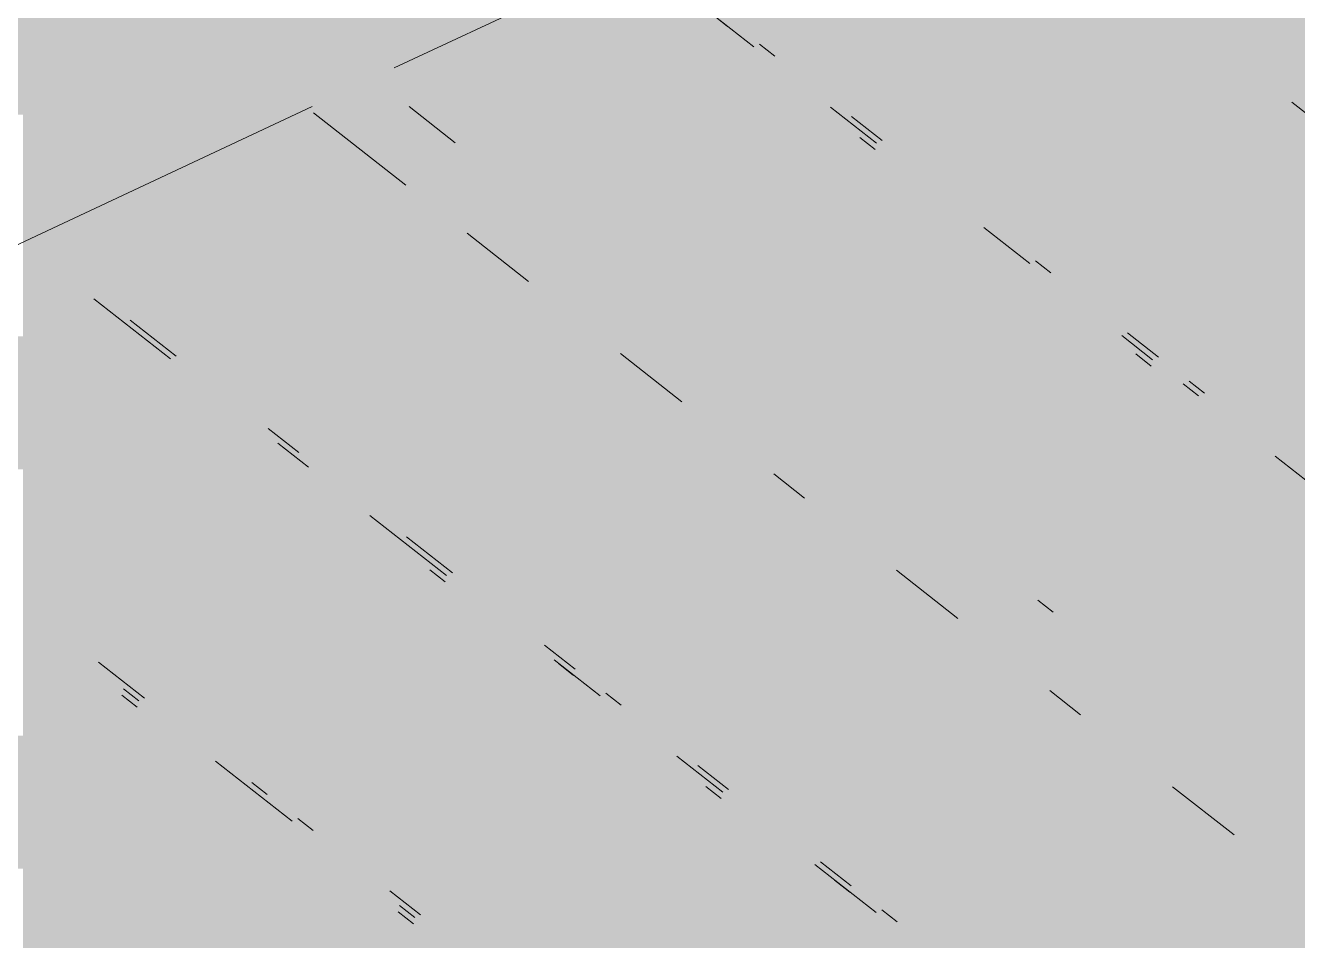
# Paper-space layout '03 3D Building and Roof' of a CAD drawing. Header units: millimetres. Extents: x 5 to 415, y 5 to 292.
# Drawn here: x 274.018 to 276.782, y 74.36 to 76.349 of the extents above; entities that cross this region are included whole.
import ezdxf

# ---------------------------------------------------------------- set-up
doc = ezdxf.new("R2010")
doc.units = ezdxf.units.MM
doc.layers.add('EXISTING', color=7, linetype='Continuous')
doc.layers.add('IMAGES', color=7, linetype='Continuous')

# ---------------------------------------------------------------- blocks, each defined once
blk = doc.blocks.new('SHEET_03')
at = {"layer": 'EXISTING', "color": 250, "lineweight": 9}
for p, q in [((274.8189, 76.2568), (278.479, 77.9751)), ((275.5004, 76.3813), (275.6004, 76.3028)), ((275.5432, 76.3473), (275.5099, 76.3735)), ((275.6462, 76.2825), (275.6129, 76.3087)), ((270.8651, 74.4006), (274.6409, 76.1732)), ((274.9514, 76.0944), (274.8514, 76.1728)), ((276.7694, 76.1827), (276.9027, 76.0781)), ((274.6442, 76.1592), (274.8442, 76.0022)), ((275.7671, 76.172), (275.867, 76.0935)), ((275.8795, 76.0994), (275.8129, 76.1517)), ((275.864, 76.0799), (275.8306, 76.106)), ((274.9775, 75.8976), (275.1108, 75.793)), ((276.1003, 75.9104), (276.2003, 75.8319)), ((276.2461, 75.8117), (276.2128, 75.8378)), ((274.1666, 75.7551), (274.3332, 75.6243)), ((274.3457, 75.6301), (274.2457, 75.7086)), ((276.4794, 75.6285), (276.4127, 75.6809)), ((276.4003, 75.675), (276.4669, 75.6227)), ((275.3108, 75.636), (275.4441, 75.5314)), ((276.4639, 75.609), (276.4305, 75.6352)), ((276.5336, 75.5704), (276.5669, 75.5442)), ((276.5794, 75.5501), (276.5461, 75.5762)), ((274.6123, 75.4209), (274.5457, 75.4732)), ((274.5665, 75.4412), (274.6332, 75.3889)), ((276.7335, 75.4134), (276.8002, 75.3611)), ((275.644, 75.3744), (275.7107, 75.3221)), ((274.7665, 75.2842), (274.9331, 75.1534)), ((274.9456, 75.1593), (274.8456, 75.2378)), ((274.93, 75.1397), (274.8967, 75.1659)), ((275.9106, 75.1652), (276.0439, 75.0605)), ((276.2511, 75.0742), (276.2178, 75.1003)), ((275.2122, 74.95), (275.1455, 75.0023)), ((274.2765, 74.887), (274.1766, 74.9655)), ((275.1664, 74.9703), (275.2664, 74.8918)), ((275.2091, 74.9363), (275.1758, 74.9625)), ((274.2307, 74.9073), (274.2641, 74.8811)), ((276.2439, 74.9036), (276.3106, 74.8512)), ((274.261, 74.8674), (274.2277, 74.8936)), ((275.3122, 74.8715), (275.2788, 74.8977)), ((274.4307, 74.7503), (274.5973, 74.6195)), ((275.433, 74.761), (275.533, 74.6826)), ((275.5455, 74.6884), (275.4788, 74.7407)), ((274.5432, 74.6777), (274.5098, 74.7039)), ((275.5299, 74.6689), (275.4966, 74.695)), ((276.5105, 74.6943), (276.6438, 74.5897)), ((274.6431, 74.5992), (274.6098, 74.6254)), ((275.7329, 74.5256), (275.8662, 74.421)), ((275.8121, 74.4792), (275.7454, 74.5315)), ((275.809, 74.4655), (275.7757, 74.4916)), ((274.8764, 74.4161), (274.8098, 74.4685)), ((274.8306, 74.4364), (274.8639, 74.4103)), ((274.8609, 74.3966), (274.8275, 74.4227)), ((275.9121, 74.4007), (275.8787, 74.4268))]:
    blk.add_line(p, q, dxfattribs=at)
at = {"layer": 'IMAGES', "color": 7}
for points in [[(275.6509, 76.3482), (275.7473, 76.3482), (275.6509, 76.5411), (275.7473, 76.5411)], [(275.7473, 76.3482), (276.2291, 76.3482), (275.7473, 76.5411), (276.2291, 76.5411)], [(271.4109, 76.3482), (274.6873, 76.3482), (271.4109, 76.4446), (274.6873, 76.4446)], [(274.6873, 76.3482), (274.88, 76.3482), (274.6873, 76.4446), (274.88, 76.4446)], [(274.88, 76.3482), (274.9764, 76.3482), (274.88, 76.4446), (274.9764, 76.4446)], [(274.9764, 76.3482), (275.0727, 76.3482), (274.9764, 76.4446), (275.0727, 76.4446)], [(275.0727, 76.3482), (275.1691, 76.3482), (275.0727, 76.4446), (275.1691, 76.4446)], [(275.1691, 76.3482), (275.3618, 76.3482), (275.1691, 76.4446), (275.3618, 76.4446)], [(275.3618, 76.3482), (275.4582, 76.3482), (275.3618, 76.4446), (275.4582, 76.4446)], [(275.4582, 76.3482), (275.5545, 76.3482), (275.4582, 76.4446), (275.5545, 76.4446)], [(275.5545, 76.3482), (275.6509, 76.3482), (275.5545, 76.4446), (275.6509, 76.4446)], [(276.2291, 76.3482), (276.3255, 76.3482), (276.2291, 76.4446), (276.3255, 76.4446)], [(276.3255, 76.3482), (276.4218, 76.3482), (276.3255, 76.4446), (276.4218, 76.4446)], [(276.4218, 76.3482), (276.6145, 76.3482), (276.4218, 76.4446), (276.6145, 76.4446)], [(276.6145, 76.3482), (277.1927, 76.3482), (276.6145, 76.4446), (277.1927, 76.4446)], [(271.2182, 76.2518), (274.3982, 76.2518), (271.2182, 76.3482), (274.3982, 76.3482)], [(274.3982, 76.2518), (274.4945, 76.2518), (274.3982, 76.3482), (274.4945, 76.3482)], [(274.4945, 76.2518), (274.5909, 76.2518), (274.4945, 76.3482), (274.5909, 76.3482)], [(274.5909, 76.2518), (274.6873, 76.2518), (274.5909, 76.3482), (274.6873, 76.3482)], [(274.6873, 76.2518), (274.88, 76.2518), (274.6873, 76.3482), (274.88, 76.3482)], [(274.88, 76.2518), (275.0727, 76.2518), (274.88, 76.3482), (275.0727, 76.3482)], [(275.0727, 76.2518), (275.1691, 76.2518), (275.0727, 76.3482), (275.1691, 76.3482)], [(275.1691, 76.2518), (275.2655, 76.2518), (275.1691, 76.3482), (275.2655, 76.3482)], [(275.2655, 76.2518), (275.4582, 76.2518), (275.2655, 76.3482), (275.4582, 76.3482)], [(275.4582, 76.2518), (275.5545, 76.2518), (275.4582, 76.3482), (275.5545, 76.3482)], [(275.5545, 76.2518), (275.6509, 76.2518), (275.5545, 76.3482), (275.6509, 76.3482)], [(275.6509, 76.2518), (275.7473, 76.2518), (275.6509, 76.3482), (275.7473, 76.3482)], [(275.7473, 76.2518), (275.8436, 76.2518), (275.7473, 76.3482), (275.8436, 76.3482)], [(275.8436, 76.2518), (276.3255, 76.2518), (275.8436, 76.3482), (276.3255, 76.3482)], [(276.3255, 76.2518), (276.4218, 76.2518), (276.3255, 76.3482), (276.4218, 76.3482)], [(276.4218, 76.2518), (276.5182, 76.2518), (276.4218, 76.3482), (276.5182, 76.3482)], [(276.5182, 76.2518), (276.7109, 76.2518), (276.5182, 76.3482), (276.7109, 76.3482)], [(276.7109, 76.2518), (276.8073, 76.2518), (276.7109, 76.3482), (276.8073, 76.3482)], [(271.0255, 76.1554), (274.2055, 76.1554), (271.0255, 76.2518), (274.2055, 76.2518)], [(274.2055, 76.1554), (274.3018, 76.1554), (274.2055, 76.2518), (274.3018, 76.2518)], [(274.3018, 76.1554), (274.3982, 76.1554), (274.3018, 76.2518), (274.3982, 76.2518)], [(274.3982, 76.1554), (274.4945, 76.1554), (274.3982, 76.2518), (274.4945, 76.2518)], [(274.4945, 76.1554), (274.5909, 76.1554), (274.4945, 76.2518), (274.5909, 76.2518)], [(274.5909, 76.1554), (274.88, 76.1554), (274.5909, 76.2518), (274.88, 76.2518)], [(274.88, 76.059), (274.9764, 76.059), (274.88, 76.2518), (274.9764, 76.2518)], [(274.9764, 76.1554), (275.0727, 76.1554), (274.9764, 76.2518), (275.0727, 76.2518)], [(275.0727, 76.1554), (275.1691, 76.1554), (275.0727, 76.2518), (275.1691, 76.2518)], [(275.1691, 76.1554), (275.2655, 76.1554), (275.1691, 76.2518), (275.2655, 76.2518)], [(275.2655, 76.1554), (275.4582, 76.1554), (275.2655, 76.2518), (275.4582, 76.2518)], [(275.4582, 76.1554), (275.5545, 76.1554), (275.4582, 76.2518), (275.5545, 76.2518)], [(275.5545, 76.1554), (275.6509, 76.1554), (275.5545, 76.2518), (275.6509, 76.2518)], [(275.6509, 76.1554), (275.7473, 76.1554), (275.6509, 76.2518), (275.7473, 76.2518)], [(275.7473, 76.1554), (275.8436, 76.1554), (275.7473, 76.2518), (275.8436, 76.2518)], [(275.8436, 76.1554), (275.94, 76.1554), (275.8436, 76.2518), (275.94, 76.2518)], [(275.94, 76.1554), (276.0364, 76.1554), (275.94, 76.2518), (276.0364, 76.2518)], [(276.0364, 76.1554), (276.5182, 76.1554), (276.0364, 76.2518), (276.5182, 76.2518)], [(276.5182, 76.1554), (276.6145, 76.1554), (276.5182, 76.2518), (276.6145, 76.2518)], [(276.6145, 76.1554), (276.7109, 76.1554), (276.6145, 76.2518), (276.7109, 76.2518)], [(276.7109, 76.1554), (276.8073, 76.1554), (276.7109, 76.2518), (276.8073, 76.2518)], [(274.0127, 76.059), (274.1091, 76.059), (274.0127, 76.1554), (274.1091, 76.1554)], [(274.1091, 76.059), (274.2055, 76.059), (274.1091, 76.1554), (274.2055, 76.1554)], [(274.2055, 76.059), (274.3982, 76.059), (274.2055, 76.1554), (274.3982, 76.1554)], [(274.3982, 76.059), (274.4945, 76.059), (274.3982, 76.1554), (274.4945, 76.1554)], [(274.4945, 76.059), (274.5909, 76.059), (274.4945, 76.1554), (274.5909, 76.1554)], [(274.5909, 76.059), (274.6873, 76.059), (274.5909, 76.1554), (274.6873, 76.1554)], [(274.6873, 76.059), (274.88, 76.059), (274.6873, 76.1554), (274.88, 76.1554)], [(274.9764, 76.059), (275.0727, 76.059), (274.9764, 76.1554), (275.0727, 76.1554)], [(275.0727, 76.059), (275.1691, 76.059), (275.0727, 76.1554), (275.1691, 76.1554)], [(275.1691, 76.059), (275.6509, 76.059), (275.1691, 76.1554), (275.6509, 76.1554)], [(275.6509, 76.059), (275.7473, 76.059), (275.6509, 76.1554), (275.7473, 76.1554)], [(275.7473, 76.059), (275.94, 76.059), (275.7473, 76.1554), (275.94, 76.1554)], [(275.94, 76.059), (276.0364, 76.059), (275.94, 76.1554), (276.0364, 76.1554)], [(276.0364, 76.059), (276.6145, 76.059), (276.0364, 76.1554), (276.6145, 76.1554)], [(276.6145, 76.059), (276.7109, 76.059), (276.6145, 76.1554), (276.7109, 76.1554)], [(276.7109, 76.059), (276.8073, 76.059), (276.7109, 76.1554), (276.8073, 76.1554)], [(274.0127, 75.9626), (274.1091, 75.9626), (274.0127, 76.059), (274.1091, 76.059)], [(274.1091, 75.9626), (274.3018, 75.9626), (274.1091, 76.059), (274.3018, 76.059)], [(274.3018, 75.9626), (274.4945, 75.9626), (274.3018, 76.059), (274.4945, 76.059)], [(274.4945, 75.9626), (274.6873, 75.9626), (274.4945, 76.059), (274.6873, 76.059)], [(274.6873, 75.9626), (274.7836, 75.9626), (274.6873, 76.059), (274.7836, 76.059)], [(274.7836, 75.9626), (274.88, 75.9626), (274.7836, 76.059), (274.88, 76.059)], [(274.88, 75.9626), (275.0727, 75.9626), (274.88, 76.059), (275.0727, 76.059)], [(275.0727, 75.9626), (275.1691, 75.9626), (275.0727, 76.059), (275.1691, 76.059)], [(275.1691, 75.9626), (275.2655, 75.9626), (275.1691, 76.059), (275.2655, 76.059)], [(275.2655, 75.9626), (275.8436, 75.9626), (275.2655, 76.059), (275.8436, 76.059)], [(275.8436, 75.9626), (275.94, 75.9626), (275.8436, 76.059), (275.94, 76.059)], [(275.94, 75.9626), (276.0364, 75.9626), (275.94, 76.059), (276.0364, 76.059)], [(276.0364, 75.9626), (276.1327, 75.9626), (276.0364, 76.059), (276.1327, 76.059)], [(276.1327, 75.9626), (276.2291, 75.9626), (276.1327, 76.059), (276.2291, 76.059)], [(276.2291, 75.9626), (276.7109, 75.9626), (276.2291, 76.059), (276.7109, 76.059)], [(276.7109, 75.9626), (276.8073, 75.9626), (276.7109, 76.059), (276.8073, 76.059)], [(274.0127, 75.8662), (274.1091, 75.8662), (274.0127, 75.9626), (274.1091, 75.9626)], [(274.1091, 75.8662), (274.2055, 75.8662), (274.1091, 75.9626), (274.2055, 75.9626)], [(274.2055, 75.8662), (274.3018, 75.8662), (274.2055, 75.9626), (274.3018, 75.9626)], [(274.3018, 75.8662), (274.3982, 75.8662), (274.3018, 75.9626), (274.3982, 75.9626)], [(274.3982, 75.8662), (274.4945, 75.8662), (274.3982, 75.9626), (274.4945, 75.9626)], [(274.4945, 75.8662), (274.5909, 75.8662), (274.4945, 75.9626), (274.5909, 75.9626)], [(274.5909, 75.8662), (274.6873, 75.8662), (274.5909, 75.9626), (274.6873, 75.9626)], [(274.6873, 75.8662), (274.7836, 75.8662), (274.6873, 75.9626), (274.7836, 75.9626)], [(274.7836, 75.8662), (274.88, 75.8662), (274.7836, 75.9626), (274.88, 75.9626)], [(274.88, 75.8662), (274.9764, 75.8662), (274.88, 75.9626), (274.9764, 75.9626)], [(274.9764, 75.8662), (275.0727, 75.8662), (274.9764, 75.9626), (275.0727, 75.9626)], [(275.0727, 75.8662), (275.1691, 75.8662), (275.0727, 75.9626), (275.1691, 75.9626)], [(275.1691, 75.8662), (275.2655, 75.8662), (275.1691, 75.9626), (275.2655, 75.9626)], [(275.2655, 75.8662), (275.3618, 75.8662), (275.2655, 75.9626), (275.3618, 75.9626)], [(275.3618, 75.8662), (275.8436, 75.8662), (275.3618, 75.9626), (275.8436, 75.9626)], [(275.8436, 75.8662), (275.94, 75.8662), (275.8436, 75.9626), (275.94, 75.9626)], [(275.94, 75.8662), (276.0364, 75.8662), (275.94, 75.9626), (276.0364, 75.9626)], [(276.0364, 75.8662), (276.1327, 75.8662), (276.0364, 75.9626), (276.1327, 75.9626)], [(276.1327, 75.8662), (276.2291, 75.8662), (276.1327, 75.9626), (276.2291, 75.9626)], [(276.2291, 75.8662), (276.3255, 75.8662), (276.2291, 75.9626), (276.3255, 75.9626)], [(276.3255, 75.8662), (276.8073, 75.8662), (276.3255, 75.9626), (276.8073, 75.9626)], [(274.0127, 75.7698), (274.2055, 75.7698), (274.0127, 75.8662), (274.2055, 75.8662)], [(274.2055, 75.7698), (274.3018, 75.7698), (274.2055, 75.8662), (274.3018, 75.8662)], [(274.3018, 75.7698), (274.3982, 75.7698), (274.3018, 75.8662), (274.3982, 75.8662)], [(274.3982, 75.7698), (274.7836, 75.7698), (274.3982, 75.8662), (274.7836, 75.8662)], [(274.7836, 75.7698), (274.88, 75.7698), (274.7836, 75.8662), (274.88, 75.8662)], [(274.88, 75.7698), (274.9764, 75.7698), (274.88, 75.8662), (274.9764, 75.8662)], [(274.9764, 75.7698), (275.0727, 75.7698), (274.9764, 75.8662), (275.0727, 75.8662)], [(275.0727, 75.7698), (275.2655, 75.7698), (275.0727, 75.8662), (275.2655, 75.8662)], [(275.2655, 75.7698), (275.3618, 75.7698), (275.2655, 75.8662), (275.3618, 75.8662)], [(275.3618, 75.7698), (275.4582, 75.7698), (275.3618, 75.8662), (275.4582, 75.8662)], [(275.4582, 75.7698), (275.5545, 75.7698), (275.4582, 75.8662), (275.5545, 75.8662)], [(275.5545, 75.7698), (275.94, 75.7698), (275.5545, 75.8662), (275.94, 75.8662)], [(275.94, 75.7698), (276.1327, 75.7698), (275.94, 75.8662), (276.1327, 75.8662)], [(276.1327, 75.7698), (276.3255, 75.7698), (276.1327, 75.8662), (276.3255, 75.8662)], [(276.3255, 75.7698), (276.4218, 75.7698), (276.3255, 75.8662), (276.4218, 75.8662)], [(276.4218, 75.7698), (276.5182, 75.7698), (276.4218, 75.8662), (276.5182, 75.8662)], [(276.5182, 75.7698), (277, 75.7698), (276.5182, 75.8662), (277, 75.8662)], [(274.0127, 75.6734), (274.1091, 75.6734), (274.0127, 75.7698), (274.1091, 75.7698)], [(274.1091, 75.6734), (274.3018, 75.6734), (274.1091, 75.7698), (274.3018, 75.7698)], [(274.3018, 75.6734), (274.3982, 75.6734), (274.3018, 75.7698), (274.3982, 75.7698)], [(274.3982, 75.6734), (274.4945, 75.6734), (274.3982, 75.7698), (274.4945, 75.7698)], [(274.4945, 75.6734), (274.88, 75.6734), (274.4945, 75.7698), (274.88, 75.7698)], [(274.88, 75.6734), (274.9764, 75.6734), (274.88, 75.7698), (274.9764, 75.7698)], [(274.9764, 75.6734), (275.0727, 75.6734), (274.9764, 75.7698), (275.0727, 75.7698)], [(275.0727, 75.6734), (275.1691, 75.6734), (275.0727, 75.7698), (275.1691, 75.7698)], [(275.1691, 75.6734), (275.3618, 75.6734), (275.1691, 75.7698), (275.3618, 75.7698)], [(275.3618, 75.6734), (275.4582, 75.6734), (275.3618, 75.7698), (275.4582, 75.7698)], [(275.4582, 75.6734), (275.5545, 75.6734), (275.4582, 75.7698), (275.5545, 75.7698)], [(275.5545, 75.6734), (275.6509, 75.6734), (275.5545, 75.7698), (275.6509, 75.7698)], [(275.6509, 75.6734), (276.1327, 75.6734), (275.6509, 75.7698), (276.1327, 75.7698)], [(276.1327, 75.6734), (276.2291, 75.6734), (276.1327, 75.7698), (276.2291, 75.7698)], [(276.2291, 75.6734), (276.3255, 75.6734), (276.2291, 75.7698), (276.3255, 75.7698)], [(276.3255, 75.577), (276.4218, 75.577), (276.3255, 75.7698), (276.4218, 75.7698)], [(276.4218, 75.6734), (276.5182, 75.6734), (276.4218, 75.7698), (276.5182, 75.7698)], [(276.5182, 75.6734), (276.6145, 75.6734), (276.5182, 75.7698), (276.6145, 75.7698)], [(276.6145, 75.6734), (277.0964, 75.6734), (276.6145, 75.7698), (277.0964, 75.7698)], [(273.9164, 75.577), (274.1091, 75.577), (273.9164, 75.6734), (274.1091, 75.6734)], [(274.1091, 75.577), (274.2055, 75.577), (274.1091, 75.6734), (274.2055, 75.6734)], [(274.2055, 75.577), (274.3982, 75.577), (274.2055, 75.6734), (274.3982, 75.6734)], [(274.3982, 75.577), (274.4945, 75.577), (274.3982, 75.6734), (274.4945, 75.6734)], [(274.4945, 75.577), (274.5909, 75.577), (274.4945, 75.6734), (274.5909, 75.6734)], [(274.5909, 75.577), (275.0727, 75.577), (274.5909, 75.6734), (275.0727, 75.6734)], [(275.0727, 75.577), (275.1691, 75.577), (275.0727, 75.6734), (275.1691, 75.6734)], [(275.1691, 75.577), (275.2655, 75.577), (275.1691, 75.6734), (275.2655, 75.6734)], [(275.2655, 75.577), (275.3618, 75.577), (275.2655, 75.6734), (275.3618, 75.6734)], [(275.3618, 75.577), (275.4582, 75.577), (275.3618, 75.6734), (275.4582, 75.6734)], [(275.4582, 75.577), (275.5545, 75.577), (275.4582, 75.6734), (275.5545, 75.6734)], [(275.5545, 75.577), (275.6509, 75.577), (275.5545, 75.6734), (275.6509, 75.6734)], [(275.6509, 75.577), (275.8436, 75.577), (275.6509, 75.6734), (275.8436, 75.6734)], [(275.8436, 75.577), (276.2291, 75.577), (275.8436, 75.6734), (276.2291, 75.6734)], [(276.2291, 75.577), (276.3255, 75.577), (276.2291, 75.6734), (276.3255, 75.6734)], [(276.4218, 75.577), (276.5182, 75.577), (276.4218, 75.6734), (276.5182, 75.6734)], [(276.5182, 75.577), (276.6145, 75.577), (276.5182, 75.6734), (276.6145, 75.6734)], [(276.6145, 75.577), (276.7109, 75.577), (276.6145, 75.6734), (276.7109, 75.6734)], [(276.7109, 75.577), (277.2891, 75.577), (276.7109, 75.6734), (277.2891, 75.6734)], [(273.82, 75.3842), (274.3018, 75.3842), (273.82, 75.577), (274.3018, 75.577)], [(274.3018, 75.4806), (274.3982, 75.4806), (274.3018, 75.577), (274.3982, 75.577)], [(274.3982, 75.4806), (274.4945, 75.4806), (274.3982, 75.577), (274.4945, 75.577)], [(274.4945, 75.4806), (274.5909, 75.4806), (274.4945, 75.577), (274.5909, 75.577)], [(274.5909, 75.4806), (274.6873, 75.4806), (274.5909, 75.577), (274.6873, 75.577)], [(274.6873, 75.4806), (275.1691, 75.4806), (274.6873, 75.577), (275.1691, 75.577)], [(275.1691, 75.4806), (275.2655, 75.4806), (275.1691, 75.577), (275.2655, 75.577)], [(275.2655, 75.4806), (275.3618, 75.4806), (275.2655, 75.577), (275.3618, 75.577)], [(275.3618, 75.4806), (275.4582, 75.4806), (275.3618, 75.577), (275.4582, 75.577)], [(275.4582, 75.4806), (275.5545, 75.4806), (275.4582, 75.577), (275.5545, 75.577)], [(275.5545, 75.4806), (275.6509, 75.4806), (275.5545, 75.577), (275.6509, 75.577)], [(275.6509, 75.4806), (275.7473, 75.4806), (275.6509, 75.577), (275.7473, 75.577)], [(275.7473, 75.4806), (275.8436, 75.4806), (275.7473, 75.577), (275.8436, 75.577)], [(275.8436, 75.4806), (275.94, 75.4806), (275.8436, 75.577), (275.94, 75.577)], [(275.94, 75.4806), (276.3255, 75.4806), (275.94, 75.577), (276.3255, 75.577)], [(276.3255, 75.4806), (276.5182, 75.4806), (276.3255, 75.577), (276.5182, 75.577)], [(276.5182, 75.4806), (276.6145, 75.4806), (276.5182, 75.577), (276.6145, 75.577)], [(276.6145, 75.4806), (276.7109, 75.4806), (276.6145, 75.577), (276.7109, 75.577)], [(276.7109, 75.4806), (276.8073, 75.4806), (276.7109, 75.577), (276.8073, 75.577)], [(274.3018, 75.3842), (274.3982, 75.3842), (274.3018, 75.4806), (274.3982, 75.4806)], [(274.3982, 75.3842), (274.4945, 75.3842), (274.3982, 75.4806), (274.4945, 75.4806)], [(274.4945, 75.3842), (274.6873, 75.3842), (274.4945, 75.4806), (274.6873, 75.4806)], [(274.6873, 75.3842), (274.7836, 75.3842), (274.6873, 75.4806), (274.7836, 75.4806)], [(274.7836, 75.3842), (275.2655, 75.3842), (274.7836, 75.4806), (275.2655, 75.4806)], [(275.2655, 75.3842), (275.3618, 75.3842), (275.2655, 75.4806), (275.3618, 75.4806)], [(275.3618, 75.3842), (275.4582, 75.3842), (275.3618, 75.4806), (275.4582, 75.4806)], [(275.4582, 75.3842), (275.5545, 75.3842), (275.4582, 75.4806), (275.5545, 75.4806)], [(275.5545, 75.3842), (275.8436, 75.3842), (275.5545, 75.4806), (275.8436, 75.4806)], [(275.8436, 75.3842), (275.94, 75.3842), (275.8436, 75.4806), (275.94, 75.4806)], [(275.94, 75.3842), (276.0364, 75.3842), (275.94, 75.4806), (276.0364, 75.4806)], [(276.0364, 75.3842), (276.5182, 75.3842), (276.0364, 75.4806), (276.5182, 75.4806)], [(276.5182, 75.3842), (276.6145, 75.3842), (276.5182, 75.4806), (276.6145, 75.4806)], [(276.6145, 75.3842), (276.8073, 75.3842), (276.6145, 75.4806), (276.8073, 75.4806)], [(274.0127, 75.1914), (274.5909, 75.1914), (274.0127, 75.3842), (274.5909, 75.3842)], [(274.5909, 75.2878), (274.7836, 75.2878), (274.5909, 75.3842), (274.7836, 75.3842)], [(274.7836, 75.2878), (274.88, 75.2878), (274.7836, 75.3842), (274.88, 75.3842)], [(274.88, 75.2878), (274.9764, 75.2878), (274.88, 75.3842), (274.9764, 75.3842)], [(274.9764, 75.2878), (275.3618, 75.2878), (274.9764, 75.3842), (275.3618, 75.3842)], [(275.3618, 75.2878), (275.4582, 75.2878), (275.3618, 75.3842), (275.4582, 75.3842)], [(275.4582, 75.2878), (275.5545, 75.2878), (275.4582, 75.3842), (275.5545, 75.3842)], [(275.5545, 75.2878), (275.6509, 75.2878), (275.5545, 75.3842), (275.6509, 75.3842)], [(275.6509, 75.2878), (275.7473, 75.2878), (275.6509, 75.3842), (275.7473, 75.3842)], [(275.7473, 75.1914), (275.94, 75.1914), (275.7473, 75.3842), (275.94, 75.3842)], [(275.94, 75.2878), (276.0364, 75.2878), (275.94, 75.3842), (276.0364, 75.3842)], [(276.0364, 75.2878), (276.1327, 75.2878), (276.0364, 75.3842), (276.1327, 75.3842)], [(276.1327, 75.2878), (276.2291, 75.2878), (276.1327, 75.3842), (276.2291, 75.3842)], [(276.2291, 75.2878), (276.6145, 75.2878), (276.2291, 75.3842), (276.6145, 75.3842)], [(276.6145, 75.2878), (276.7109, 75.2878), (276.6145, 75.3842), (276.7109, 75.3842)], [(276.7109, 75.2878), (276.8073, 75.2878), (276.7109, 75.3842), (276.8073, 75.3842)], [(274.5909, 75.1914), (274.6873, 75.1914), (274.5909, 75.2878), (274.6873, 75.2878)], [(274.6873, 75.1914), (274.7836, 75.1914), (274.6873, 75.2878), (274.7836, 75.2878)], [(274.7836, 75.1914), (274.88, 75.1914), (274.7836, 75.2878), (274.88, 75.2878)], [(274.88, 75.1914), (274.9764, 75.1914), (274.88, 75.2878), (274.9764, 75.2878)], [(274.9764, 75.1914), (275.0727, 75.1914), (274.9764, 75.2878), (275.0727, 75.2878)], [(275.0727, 75.1914), (275.5545, 75.1914), (275.0727, 75.2878), (275.5545, 75.2878)], [(275.5545, 75.1914), (275.6509, 75.1914), (275.5545, 75.2878), (275.6509, 75.2878)], [(275.6509, 75.1914), (275.7473, 75.1914), (275.6509, 75.2878), (275.7473, 75.2878)], [(275.94, 75.1914), (276.0364, 75.1914), (275.94, 75.2878), (276.0364, 75.2878)], [(276.0364, 75.1914), (276.1327, 75.1914), (276.0364, 75.2878), (276.1327, 75.2878)], [(276.1327, 75.1914), (276.2291, 75.1914), (276.1327, 75.2878), (276.2291, 75.2878)], [(276.2291, 75.1914), (276.3255, 75.1914), (276.2291, 75.2878), (276.3255, 75.2878)], [(276.3255, 75.1914), (276.7109, 75.1914), (276.3255, 75.2878), (276.7109, 75.2878)], [(276.7109, 75.1914), (276.8073, 75.1914), (276.7109, 75.2878), (276.8073, 75.2878)], [(274.0127, 75.095), (274.1091, 75.095), (274.0127, 75.1914), (274.1091, 75.1914)], [(274.1091, 75.095), (274.2055, 75.095), (274.1091, 75.1914), (274.2055, 75.1914)], [(274.2055, 75.095), (274.6873, 75.095), (274.2055, 75.1914), (274.6873, 75.1914)], [(274.6873, 75.095), (274.7836, 75.095), (274.6873, 75.1914), (274.7836, 75.1914)], [(274.7836, 75.095), (274.88, 75.095), (274.7836, 75.1914), (274.88, 75.1914)], [(274.88, 75.095), (275.0727, 75.095), (274.88, 75.1914), (275.0727, 75.1914)], [(275.0727, 75.095), (275.1691, 75.095), (275.0727, 75.1914), (275.1691, 75.1914)], [(275.1691, 75.095), (275.2655, 75.095), (275.1691, 75.1914), (275.2655, 75.1914)], [(275.2655, 75.095), (275.6509, 75.095), (275.2655, 75.1914), (275.6509, 75.1914)], [(275.6509, 75.095), (275.7473, 75.095), (275.6509, 75.1914), (275.7473, 75.1914)], [(275.7473, 75.095), (275.8436, 75.095), (275.7473, 75.1914), (275.8436, 75.1914)], [(275.8436, 75.095), (275.94, 75.095), (275.8436, 75.1914), (275.94, 75.1914)], [(275.94, 75.095), (276.0364, 75.095), (275.94, 75.1914), (276.0364, 75.1914)], [(276.0364, 75.095), (276.1327, 75.095), (276.0364, 75.1914), (276.1327, 75.1914)], [(276.1327, 75.095), (276.2291, 75.095), (276.1327, 75.1914), (276.2291, 75.1914)], [(276.2291, 75.095), (276.4218, 75.095), (276.2291, 75.1914), (276.4218, 75.1914)], [(276.4218, 75.095), (276.8073, 75.095), (276.4218, 75.1914), (276.8073, 75.1914)], [(274.0127, 74.9986), (274.1091, 74.9986), (274.0127, 75.095), (274.1091, 75.095)], [(274.1091, 74.9986), (274.2055, 74.9986), (274.1091, 75.095), (274.2055, 75.095)], [(274.2055, 74.9986), (274.3018, 74.9986), (274.2055, 75.095), (274.3018, 75.095)], [(274.3018, 74.9986), (274.7836, 74.9986), (274.3018, 75.095), (274.7836, 75.095)], [(274.7836, 74.9986), (274.88, 74.9986), (274.7836, 75.095), (274.88, 75.095)], [(274.88, 74.9986), (274.9764, 74.9986), (274.88, 75.095), (274.9764, 75.095)], [(274.9764, 74.9986), (275.1691, 74.9986), (274.9764, 75.095), (275.1691, 75.095)], [(275.1691, 74.9986), (275.2655, 74.9986), (275.1691, 75.095), (275.2655, 75.095)], [(275.2655, 74.9986), (275.3618, 74.9986), (275.2655, 75.095), (275.3618, 75.095)], [(275.3618, 74.9986), (275.7473, 74.9986), (275.3618, 75.095), (275.7473, 75.095)], [(275.7473, 74.9986), (275.8436, 74.9986), (275.7473, 75.095), (275.8436, 75.095)], [(275.8436, 74.9986), (275.94, 74.9986), (275.8436, 75.095), (275.94, 75.095)], [(275.94, 74.9986), (276.0364, 74.9986), (275.94, 75.095), (276.0364, 75.095)], [(276.0364, 74.9986), (276.1327, 74.9986), (276.0364, 75.095), (276.1327, 75.095)], [(276.1327, 74.9986), (276.2291, 74.9986), (276.1327, 75.095), (276.2291, 75.095)], [(276.2291, 74.9986), (276.3255, 74.9986), (276.2291, 75.095), (276.3255, 75.095)], [(276.3255, 74.9986), (276.4218, 74.9986), (276.3255, 75.095), (276.4218, 75.095)], [(276.4218, 74.9986), (276.5182, 74.9986), (276.4218, 75.095), (276.5182, 75.095)], [(276.5182, 74.9986), (276.9036, 74.9986), (276.5182, 75.095), (276.9036, 75.095)], [(274.0127, 74.9022), (274.1091, 74.9022), (274.0127, 74.9986), (274.1091, 74.9986)], [(274.1091, 74.9022), (274.3018, 74.9022), (274.1091, 74.9986), (274.3018, 74.9986)], [(274.3018, 74.9022), (274.9764, 74.9022), (274.3018, 74.9986), (274.9764, 74.9986)], [(274.9764, 74.9022), (275.0727, 74.9022), (274.9764, 74.9986), (275.0727, 74.9986)], [(275.0727, 74.9022), (275.2655, 74.9022), (275.0727, 74.9986), (275.2655, 74.9986)], [(275.2655, 74.9022), (275.3618, 74.9022), (275.2655, 74.9986), (275.3618, 74.9986)], [(275.3618, 74.9022), (275.4582, 74.9022), (275.3618, 74.9986), (275.4582, 74.9986)], [(275.4582, 74.9022), (276.0364, 74.9022), (275.4582, 74.9986), (276.0364, 74.9986)], [(276.0364, 74.9022), (276.1327, 74.9022), (276.0364, 74.9986), (276.1327, 74.9986)], [(276.1327, 74.9022), (276.2291, 74.9022), (276.1327, 74.9986), (276.2291, 74.9986)], [(276.2291, 74.9022), (276.3255, 74.9022), (276.2291, 74.9986), (276.3255, 74.9986)], [(276.3255, 74.9022), (276.4218, 74.9022), (276.3255, 74.9986), (276.4218, 74.9986)], [(276.4218, 74.9022), (276.5182, 74.9022), (276.4218, 74.9986), (276.5182, 74.9986)], [(276.5182, 74.9022), (277.0964, 74.9022), (276.5182, 74.9986), (277.0964, 74.9986)], [(274.0127, 74.8058), (274.1091, 74.8058), (274.0127, 74.9022), (274.1091, 74.9022)], [(274.1091, 74.8058), (274.2055, 74.8058), (274.1091, 74.9022), (274.2055, 74.9022)], [(274.2055, 74.8058), (274.3982, 74.8058), (274.2055, 74.9022), (274.3982, 74.9022)], [(274.3982, 74.8058), (275.0727, 74.8058), (274.3982, 74.9022), (275.0727, 74.9022)], [(275.0727, 74.8058), (275.1691, 74.8058), (275.0727, 74.9022), (275.1691, 74.9022)], [(275.1691, 74.8058), (275.3618, 74.8058), (275.1691, 74.9022), (275.3618, 74.9022)], [(275.3618, 74.8058), (275.4582, 74.8058), (275.3618, 74.9022), (275.4582, 74.9022)], [(275.4582, 74.8058), (275.5545, 74.8058), (275.4582, 74.9022), (275.5545, 74.9022)], [(275.5545, 74.8058), (276.0364, 74.8058), (275.5545, 74.9022), (276.0364, 74.9022)], [(276.0364, 74.8058), (276.1327, 74.8058), (276.0364, 74.9022), (276.1327, 74.9022)], [(276.1327, 74.8058), (276.2291, 74.8058), (276.1327, 74.9022), (276.2291, 74.9022)], [(276.2291, 74.8058), (276.3255, 74.8058), (276.2291, 74.9022), (276.3255, 74.9022)], [(276.3255, 74.7094), (276.4218, 74.7094), (276.3255, 74.9022), (276.4218, 74.9022)], [(276.4218, 74.8058), (276.5182, 74.8058), (276.4218, 74.9022), (276.5182, 74.9022)], [(276.5182, 74.8058), (276.6145, 74.8058), (276.5182, 74.9022), (276.6145, 74.9022)], [(276.6145, 74.8058), (276.7109, 74.8058), (276.6145, 74.9022), (276.7109, 74.9022)], [(276.7109, 74.8058), (276.8073, 74.8058), (276.7109, 74.9022), (276.8073, 74.9022)], [(273.6273, 74.7094), (274.2055, 74.7094), (273.6273, 74.8058), (274.2055, 74.8058)], [(274.2055, 74.7094), (274.3018, 74.7094), (274.2055, 74.8058), (274.3018, 74.8058)], [(274.3018, 74.7094), (274.3982, 74.7094), (274.3018, 74.8058), (274.3982, 74.8058)], [(274.3982, 74.7094), (274.4945, 74.7094), (274.3982, 74.8058), (274.4945, 74.8058)], [(274.4945, 74.7094), (274.5909, 74.7094), (274.4945, 74.8058), (274.5909, 74.8058)], [(274.5909, 74.7094), (274.6873, 74.7094), (274.5909, 74.8058), (274.6873, 74.8058)], [(274.6873, 74.7094), (275.1691, 74.7094), (274.6873, 74.8058), (275.1691, 74.8058)], [(275.1691, 74.7094), (275.2655, 74.7094), (275.1691, 74.8058), (275.2655, 74.8058)], [(275.2655, 74.7094), (275.3618, 74.7094), (275.2655, 74.8058), (275.3618, 74.8058)], [(275.3618, 74.7094), (275.5545, 74.7094), (275.3618, 74.8058), (275.5545, 74.8058)], [(275.5545, 74.7094), (275.6509, 74.7094), (275.5545, 74.8058), (275.6509, 74.8058)], [(275.6509, 74.7094), (276.1327, 74.7094), (275.6509, 74.8058), (276.1327, 74.8058)], [(276.1327, 74.7094), (276.2291, 74.7094), (276.1327, 74.8058), (276.2291, 74.8058)], [(276.2291, 74.7094), (276.3255, 74.7094), (276.2291, 74.8058), (276.3255, 74.8058)], [(276.4218, 74.7094), (276.5182, 74.7094), (276.4218, 74.8058), (276.5182, 74.8058)], [(276.5182, 74.7094), (276.6145, 74.7094), (276.5182, 74.8058), (276.6145, 74.8058)], [(276.6145, 74.7094), (276.7109, 74.7094), (276.6145, 74.8058), (276.7109, 74.8058)], [(276.7109, 74.7094), (276.8073, 74.7094), (276.7109, 74.8058), (276.8073, 74.8058)], [(273.82, 74.613), (274.3018, 74.613), (273.82, 74.7094), (274.3018, 74.7094)], [(274.3018, 74.613), (274.3982, 74.613), (274.3018, 74.7094), (274.3982, 74.7094)], [(274.3982, 74.613), (274.4945, 74.613), (274.3982, 74.7094), (274.4945, 74.7094)], [(274.4945, 74.613), (274.6873, 74.613), (274.4945, 74.7094), (274.6873, 74.7094)], [(274.6873, 74.613), (274.7836, 74.613), (274.6873, 74.7094), (274.7836, 74.7094)], [(274.7836, 74.613), (275.4582, 74.613), (274.7836, 74.7094), (275.4582, 74.7094)], [(275.4582, 74.613), (275.6509, 74.613), (275.4582, 74.7094), (275.6509, 74.7094)], [(275.6509, 74.613), (275.7473, 74.613), (275.6509, 74.7094), (275.7473, 74.7094)], [(275.7473, 74.613), (275.8436, 74.613), (275.7473, 74.7094), (275.8436, 74.7094)], [(275.8436, 74.613), (276.2291, 74.613), (275.8436, 74.7094), (276.2291, 74.7094)], [(276.2291, 74.613), (276.3255, 74.613), (276.2291, 74.7094), (276.3255, 74.7094)], [(276.3255, 74.613), (276.4218, 74.613), (276.3255, 74.7094), (276.4218, 74.7094)], [(276.4218, 74.613), (276.5182, 74.613), (276.4218, 74.7094), (276.5182, 74.7094)], [(276.5182, 74.613), (276.6145, 74.613), (276.5182, 74.7094), (276.6145, 74.7094)], [(276.6145, 74.613), (276.7109, 74.613), (276.6145, 74.7094), (276.7109, 74.7094)], [(276.7109, 74.613), (276.8073, 74.613), (276.7109, 74.7094), (276.8073, 74.7094)], [(273.9164, 74.5166), (274.3982, 74.5166), (273.9164, 74.613), (274.3982, 74.613)], [(274.3982, 74.5166), (274.4945, 74.5166), (274.3982, 74.613), (274.4945, 74.613)], [(274.4945, 74.5166), (274.5909, 74.5166), (274.4945, 74.613), (274.5909, 74.613)], [(274.5909, 74.5166), (274.6873, 74.5166), (274.5909, 74.613), (274.6873, 74.613)], [(274.6873, 74.5166), (274.7836, 74.5166), (274.6873, 74.613), (274.7836, 74.613)], [(274.7836, 74.5166), (274.88, 74.5166), (274.7836, 74.613), (274.88, 74.613)], [(274.88, 74.5166), (275.4582, 74.5166), (274.88, 74.613), (275.4582, 74.613)], [(275.4582, 74.5166), (275.5545, 74.5166), (275.4582, 74.613), (275.5545, 74.613)], [(275.5545, 74.5166), (275.6509, 74.5166), (275.5545, 74.613), (275.6509, 74.613)], [(275.6509, 74.5166), (275.7473, 74.5166), (275.6509, 74.613), (275.7473, 74.613)], [(275.7473, 74.5166), (275.8436, 74.5166), (275.7473, 74.613), (275.8436, 74.613)], [(275.8436, 74.5166), (275.94, 74.5166), (275.8436, 74.613), (275.94, 74.613)], [(275.94, 74.5166), (276.4218, 74.5166), (275.94, 74.613), (276.4218, 74.613)], [(276.4218, 74.5166), (276.5182, 74.5166), (276.4218, 74.613), (276.5182, 74.613)], [(276.5182, 74.5166), (276.6145, 74.5166), (276.5182, 74.613), (276.6145, 74.613)], [(276.6145, 74.5166), (276.7109, 74.5166), (276.6145, 74.613), (276.7109, 74.613)], [(276.7109, 74.5166), (276.8073, 74.5166), (276.7109, 74.613), (276.8073, 74.613)], [(274.0127, 74.4202), (274.4945, 74.4202), (274.0127, 74.5166), (274.4945, 74.5166)], [(274.4945, 74.4202), (274.5909, 74.4202), (274.4945, 74.5166), (274.5909, 74.5166)], [(274.5909, 74.4202), (274.6873, 74.4202), (274.5909, 74.5166), (274.6873, 74.5166)], [(274.6873, 74.4202), (274.88, 74.4202), (274.6873, 74.5166), (274.88, 74.5166)], [(274.88, 74.4202), (274.9764, 74.4202), (274.88, 74.5166), (274.9764, 74.5166)], [(274.9764, 74.4202), (275.0727, 74.4202), (274.9764, 74.5166), (275.0727, 74.5166)], [(275.0727, 74.4202), (275.5545, 74.4202), (275.0727, 74.5166), (275.5545, 74.5166)], [(275.5545, 74.4202), (275.6509, 74.4202), (275.5545, 74.5166), (275.6509, 74.5166)], [(275.6509, 74.4202), (275.7473, 74.4202), (275.6509, 74.5166), (275.7473, 74.5166)], [(275.7473, 74.4202), (275.94, 74.4202), (275.7473, 74.5166), (275.94, 74.5166)], [(275.94, 74.4202), (276.0364, 74.4202), (275.94, 74.5166), (276.0364, 74.5166)], [(276.0364, 74.4202), (276.5182, 74.4202), (276.0364, 74.5166), (276.5182, 74.5166)], [(276.5182, 74.4202), (276.6145, 74.4202), (276.5182, 74.5166), (276.6145, 74.5166)], [(276.6145, 74.4202), (276.7109, 74.4202), (276.6145, 74.5166), (276.7109, 74.5166)], [(276.7109, 74.4202), (276.8073, 74.4202), (276.7109, 74.5166), (276.8073, 74.5166)], [(274.0127, 74.3238), (274.1091, 74.3238), (274.0127, 74.4202), (274.1091, 74.4202)], [(274.1091, 74.3238), (274.6873, 74.3238), (274.1091, 74.4202), (274.6873, 74.4202)], [(274.6873, 74.3238), (274.7836, 74.3238), (274.6873, 74.4202), (274.7836, 74.4202)], [(274.7836, 74.3238), (274.9764, 74.3238), (274.7836, 74.4202), (274.9764, 74.4202)], [(274.9764, 74.3238), (275.0727, 74.3238), (274.9764, 74.4202), (275.0727, 74.4202)], [(275.0727, 74.3238), (275.6509, 74.3238), (275.0727, 74.4202), (275.6509, 74.4202)], [(275.6509, 74.3238), (275.7473, 74.3238), (275.6509, 74.4202), (275.7473, 74.4202)], [(275.7473, 74.3238), (275.8436, 74.3238), (275.7473, 74.4202), (275.8436, 74.4202)], [(275.8436, 74.3238), (276.0364, 74.3238), (275.8436, 74.4202), (276.0364, 74.4202)], [(276.0364, 74.3238), (276.1327, 74.3238), (276.0364, 74.4202), (276.1327, 74.4202)], [(276.1327, 74.3238), (276.2291, 74.3238), (276.1327, 74.4202), (276.2291, 74.4202)], [(276.2291, 74.3238), (276.6145, 74.3238), (276.2291, 74.4202), (276.6145, 74.4202)], [(276.6145, 74.3238), (276.7109, 74.3238), (276.6145, 74.4202), (276.7109, 74.4202)], [(276.7109, 74.3238), (276.8073, 74.3238), (276.7109, 74.4202), (276.8073, 74.4202)]]:
    blk.add_solid(points, dxfattribs=at)

psp = doc.layouts.new('03 3D Building and Roof')

# ---------------------------------------------------------------- block references
psp.add_blockref('SHEET_03', (0, 0))

doc.saveas('drawing.dxf')
